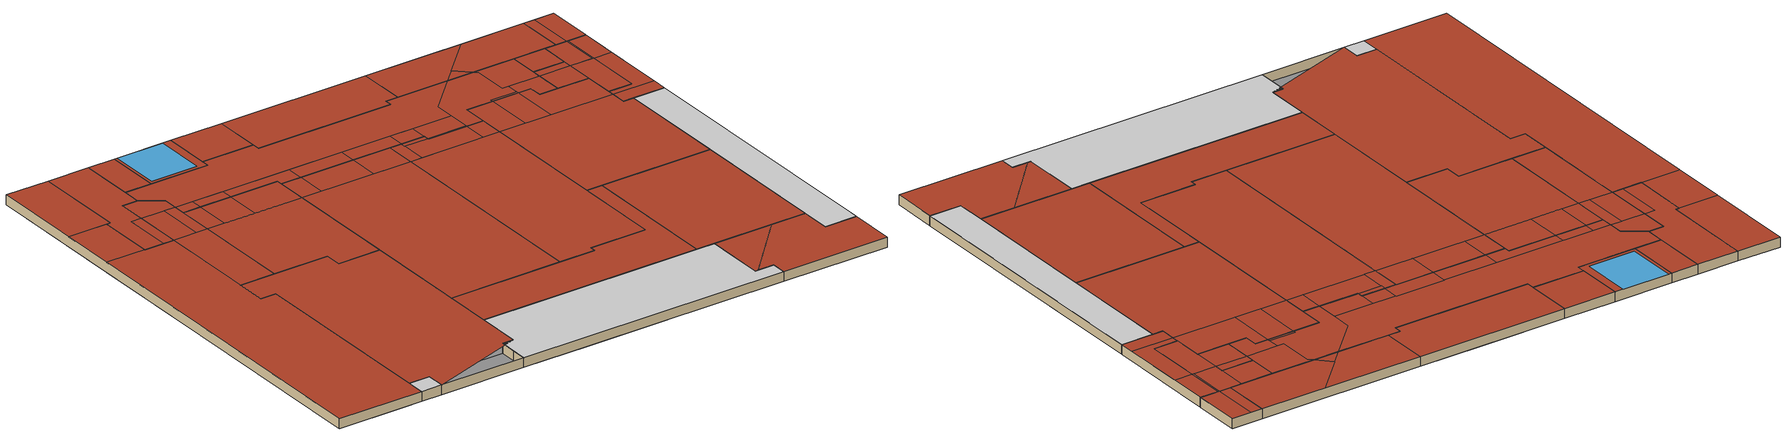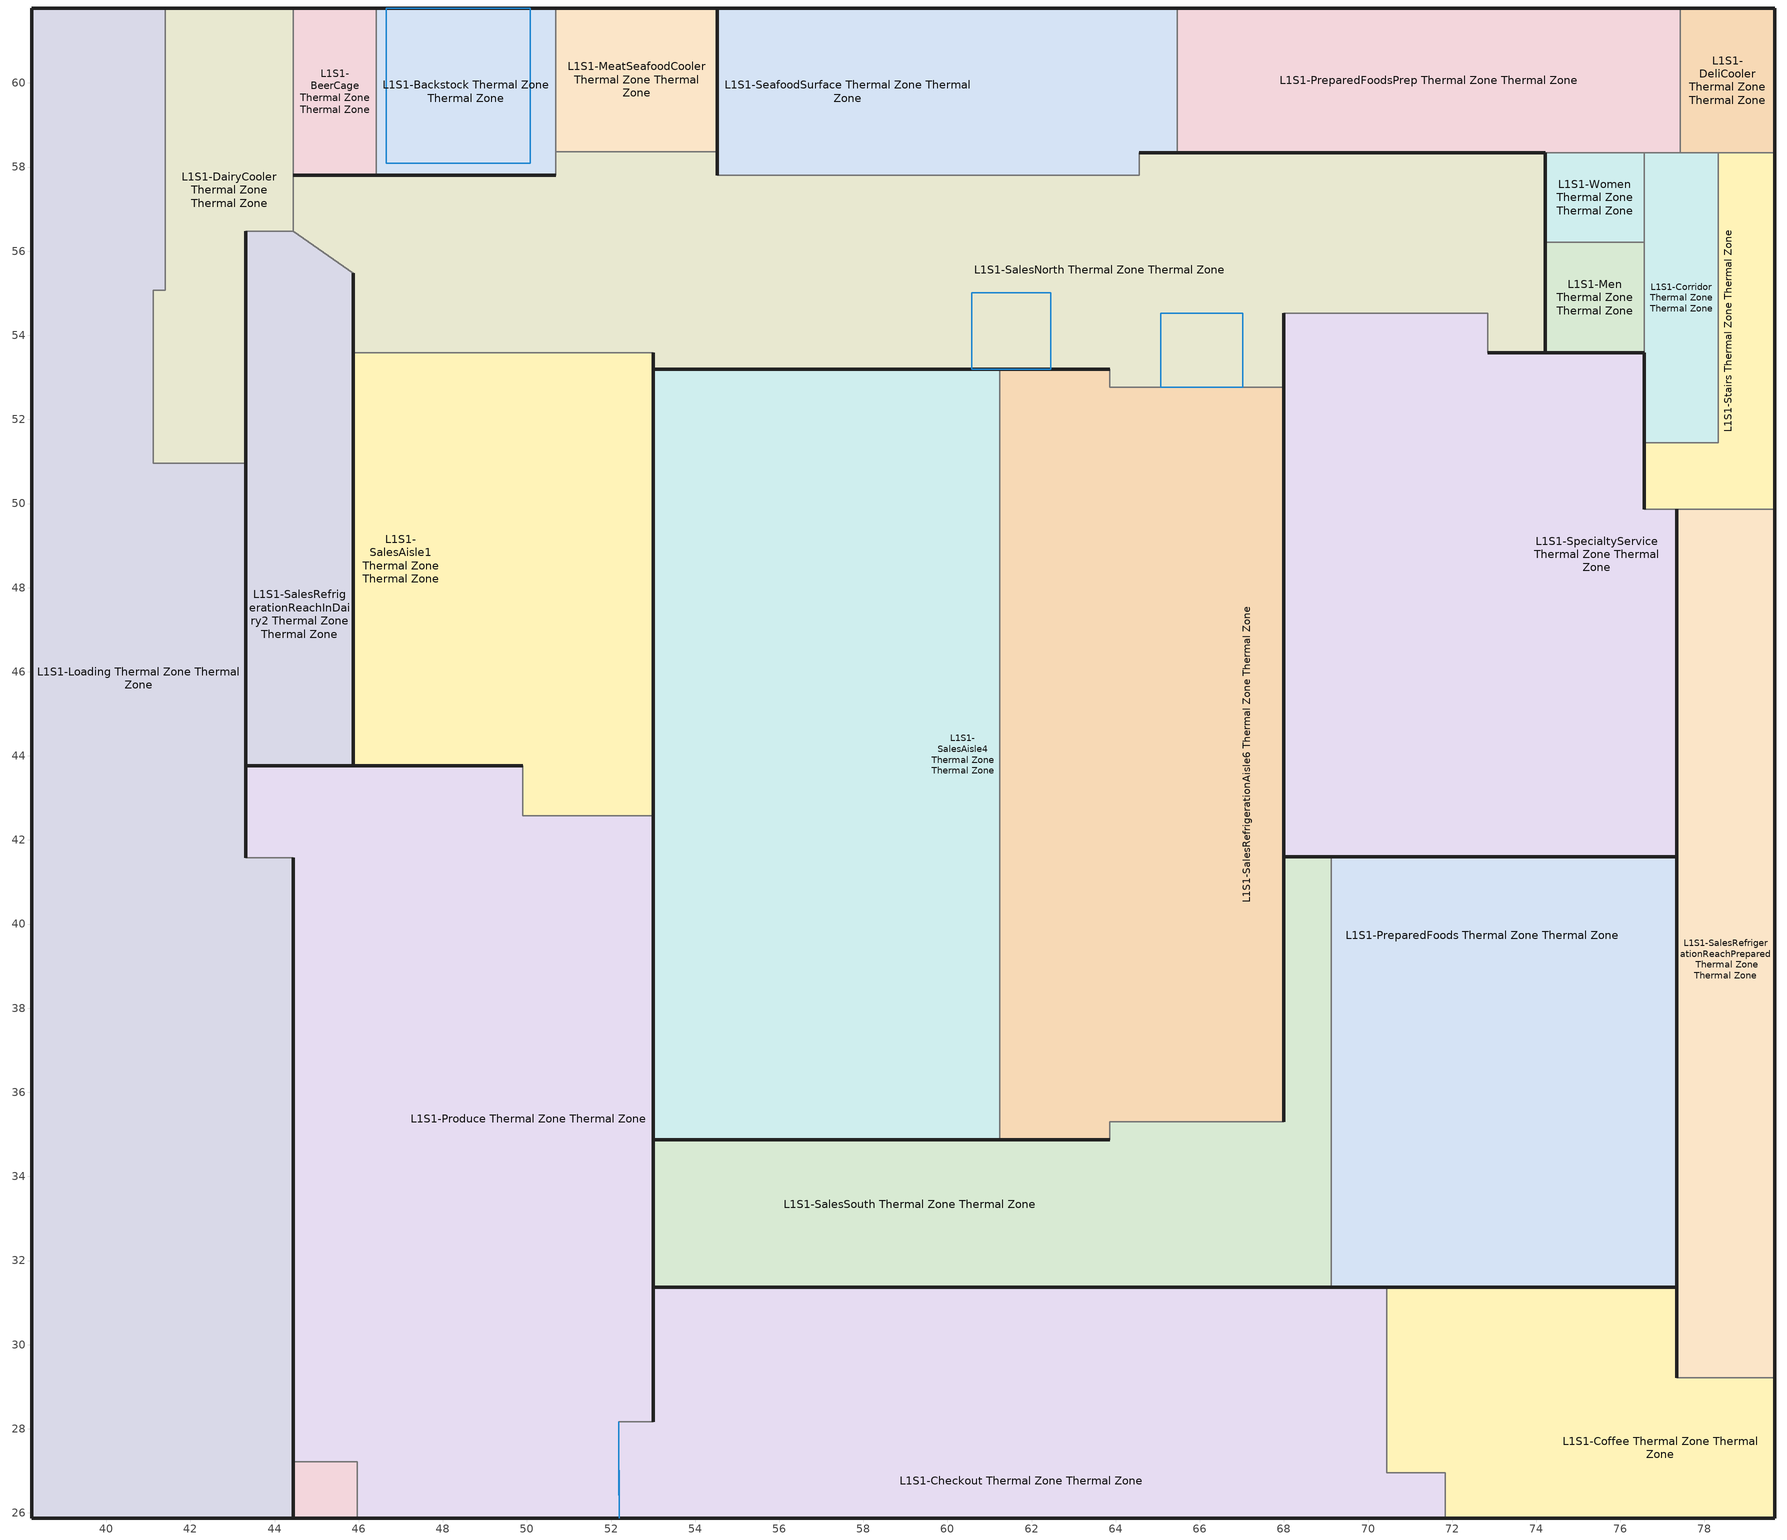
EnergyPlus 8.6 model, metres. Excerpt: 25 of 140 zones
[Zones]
L1S1-Backstock Thermal Zone Thermal Zone
 floor to L1-114-Backstock Thermal Zone Thermal Zone: 50.69,61.78 50.69,57.81 46.42,57.81 46.42,61.78 z2.13
 wall outside: 50.69,61.78 46.42,61.78 / 46.42,57.81 49.53,57.81 50.69,57.81 z2.13:2.82
 wall to L1S1-MeatSeafoodCooler Thermal Zone Thermal Zone: 50.69,58.37 50.69,61.78 z2.13:2.82
 wall to L1S1-BeerCage Thermal Zone Thermal Zone: 46.42,61.78 46.42,57.81 z2.13:2.82
 wall to L1S1-SalesNorth Thermal Zone Thermal Zone: 50.69,57.81 50.69,58.37 z2.13:2.82
 roof outside: 50.69,57.81 50.69,61.78 46.42,61.78 46.42,57.81 z2.82
 skylight: 50.08,58.09 50.08,61.78 46.65,61.78 46.65,58.09 z2.82
L1S1-BeerCage Thermal Zone Thermal Zone
 floor to L1-113-BeerCage Thermal Zone Thermal Zone: 46.42,61.78 46.42,57.81 44.44,57.81 44.44,61.78 z2.13
 wall outside: 44.44,57.81 46.42,57.81 / 46.42,61.78 44.44,61.78 z2.13:2.82
 wall to L1S1-DairyCooler Thermal Zone Thermal Zone: 44.44,61.78 44.44,57.81 z2.13:2.82
 roof outside: 46.42,57.81 46.42,61.78 44.44,61.78 44.44,57.81 z2.82
L1S1-Checkout Thermal Zone Thermal Zone
 floor outside: 52.19,26.95 52.19,25.88 52.18,26.95 z2.13; 57.06,26.95 57.06,25.88 52.19,25.88 52.19,26.95 z2.13; 60.05,31.36 60.05,27.65 57.88,27.65 57.88,31.36 z2.13; 70.44,31.36 70.44,26.95 66.45,26.95 66.45,31.36 z2.13; 66.45,27.65 66.45,26.95 69.19,26.95 69.19,25.88 57.06,25.88 57.06,26.95 55.81,26.95 55.81,27.65 z2.13; 52.18,28.16 52.19,26.95 52.18,26.95 z2.13; 71.84,26.95 71.84,25.88 69.19,25.88 69.19,26.95 z2.13; 64.37,31.36 64.37,27.65 62.21,27.65 62.21,31.36 z2.13; 57.88,31.36 57.88,27.65 55.81,27.65 55.81,31.36 z2.13; 55.81,31.36 55.81,26.95 52.19,26.95 52.18,28.16 53,28.16 53,31.36 z2.13; 62.21,31.36 62.21,27.65 60.05,27.65 60.05,31.36 z2.13; 66.45,31.36 66.45,27.65 64.37,27.65 64.37,31.36 z2.13
 wall outside: 70.44,31.36 69.13,31.36 53,31.36 53,28.16 / 52.19,25.88 71.84,25.88 z2.13:2.82
 wall to L1S1-Produce Thermal Zone Thermal Zone: 53,28.16 52.18,28.16 52.18,26.95 52.19,25.88 z2.13:2.82
 wall to L1S1-Coffee Thermal Zone Thermal Zone: 71.84,25.88 71.84,26.95 70.44,26.95 70.44,31.36 z2.13:2.82
 ceiling to L1S2-Checkout Thermal Zone Thermal Zone: 71.84,25.88 71.84,26.95 70.44,26.95 70.44,31.36 53,31.36 53,28.16 52.18,28.16 52.19,25.88 z2.82; 52.19,25.88 52.18,28.16 52.18,26.95 z2.82
L1S1-Coffee Thermal Zone Thermal Zone
 floor outside: 74.23,29.21 74.23,25.88 71.84,25.88 71.84,29.21 z2.13; 77.34,31.36 77.34,29.21 71.84,29.21 71.84,26.95 70.44,26.95 70.44,31.36 z2.13; 79.67,29.21 79.67,25.88 74.23,25.88 74.23,29.21 z2.13
 wall outside: 77.34,29.21 77.34,31.36 70.44,31.36 / 71.84,25.88 79.67,25.88 79.67,29.21 z2.13:2.82
 wall to L1S1-SalesRefrigerationReachPrepared Thermal Zone Thermal Zone: 79.67,29.21 77.34,29.21 z2.13:2.82
 roof outside: 70.68,26.95 74.82,31.36 70.44,31.36 70.44,26.95 z2.82; 79.67,25.88 79.67,29.21 77.34,29.21 77.34,31.36 74.82,31.36 70.68,26.95 71.84,26.95 71.84,25.88 z2.82
L1S1-Corridor Thermal Zone Thermal Zone
 floor to L1-122-Corridor Thermal Zone Thermal Zone: 78.33,58.34 78.33,51.44 76.57,51.44 76.57,58.34 z2.13
 wall outside: 76.57,53.58 76.57,51.44 z2.13:2.82
 wall to L1S1-PreparedFoodsPrep Thermal Zone Thermal Zone: 77.42,58.34 76.57,58.34 z2.13:2.82
 wall to L1S1-Women Thermal Zone Thermal Zone: 76.57,58.34 76.57,56.22 z2.13:2.82
 wall to L1S1-Men Thermal Zone Thermal Zone: 76.57,56.22 76.57,53.58 z2.13:2.82
 wall to L1S1-Stairs Thermal Zone Thermal Zone: 76.57,51.44 78.33,51.44 78.33,58.34 z2.13:2.82
 wall to L1S1-DeliCooler Thermal Zone Thermal Zone: 78.33,58.34 77.42,58.34 z2.13:2.82
 roof outside: 78.33,55.57 78.33,58.34 78.23,58.34 78.23,55.57 z2.82; 78.33,51.44 78.33,55.57 76.57,55.57 76.57,51.44 z2.82; 78.23,55.57 78.23,58.34 76.57,58.34 76.57,55.57 z2.82
L1S1-DairyCooler Thermal Zone Thermal Zone
 floor to L1-112-DairyCooler Thermal Zone Thermal Zone: 44.44,61.78 44.44,56.48 43.31,56.48 43.31,50.96 41.12,50.96 41.12,55.08 41.4,55.08 41.4,61.78 z2.13
 wall outside: 43.31,50.96 43.31,56.48 / 44.44,61.78 41.4,61.78 z2.13:2.82
 wall to L1S1-Loading Thermal Zone Thermal Zone: 41.4,61.78 41.4,55.08 41.12,55.08 41.12,50.96 43.31,50.96 z2.13:2.82
 wall to L1S1-SalesRefrigerationReachInDairy2 Thermal Zone Thermal Zone: 43.31,56.48 44.44,56.48 z2.13:2.82
 wall to L1S1-SalesNorth Thermal Zone Thermal Zone: 44.44,56.48 44.44,57.81 z2.13:2.82
 roof outside: 43.31,50.96 43.31,54.44 42.55,54.44 42.55,50.96 z2.82; 42.55,50.96 42.55,54.44 43.31,54.44 43.31,56.48 44.44,56.48 44.44,61.78 41.4,61.78 41.4,55.08 41.12,55.08 41.12,50.96 z2.82
L1S1-DeliCooler Thermal Zone Thermal Zone
 floor to L1-119-DeliCooler Thermal Zone Thermal Zone: 79.67,61.78 79.67,58.34 77.42,58.34 77.42,61.78 z2.13
 wall outside: 79.67,58.34 79.67,61.78 77.42,61.78 z2.13:2.82
 wall to L1S1-Stairs Thermal Zone Thermal Zone: 78.33,58.34 79.67,58.34 z2.13:2.82
 wall to L1S1-PreparedFoodsPrep Thermal Zone Thermal Zone: 77.42,61.78 77.42,58.34 z2.13:2.82
 roof outside: 79.67,58.34 79.67,61.78 78.23,61.78 78.23,58.34 z2.82; 78.23,58.34 78.23,61.78 77.42,61.78 77.42,58.34 z2.82
L1S1-Loading Thermal Zone Thermal Zone
 floor outside: 44.44,30.31 44.44,25.88 43.15,25.88 43.15,30.31 z2.13; 41.4,61.78 41.4,55.08 39.75,55.08 39.75,50.96 38.22,50.96 38.22,61.78 z2.13; 40.26,40.72 40.26,33.5 38.22,33.5 38.22,40.72 z2.13; 42.09,33.5 42.09,30.31 43.15,30.31 43.15,25.88 38.22,25.88 38.22,33.5 z2.13; 44.44,33.5 44.44,30.31 42.09,30.31 42.09,33.5 z2.13; 41.12,55.08 41.12,50.96 39.75,50.96 39.75,55.08 z2.13; 44.44,40.72 44.44,33.5 40.26,33.5 40.26,40.72 z2.13; 43.31,50.96 43.31,41.57 44.44,41.57 44.44,40.72 38.22,40.72 38.22,50.96 z2.13
 wall outside: 41.4,61.78 38.22,61.78 38.22,25.88 44.44,25.88 44.44,27.22 44.44,41.57 / 43.31,41.57 43.31,43.77 43.31,50.96 z2.13:2.82
 wall to L1S1-Produce Thermal Zone Thermal Zone: 44.44,41.57 43.31,41.57 z2.13:2.82
 roof outside: 41.4,55.08 41.4,61.78 38.22,61.78 38.22,55.08 z2.82; 44.44,25.88 44.44,41.57 43.31,41.57 43.31,50.96 38.22,50.96 38.22,25.88 z2.82; 41.12,50.96 41.12,55.08 38.22,55.08 38.22,50.96 z2.82
L1S1-MeatSeafoodCooler Thermal Zone Thermal Zone
 floor to L1-115-MeatSeafoodCooler Thermal Zone Thermal Zone: 54.53,61.78 54.53,58.37 50.69,58.37 50.69,61.78 z2.13
 wall outside: 54.53,58.37 54.53,61.78 50.69,61.78 z2.13:2.82
 wall to L1S1-SalesNorth Thermal Zone Thermal Zone: 50.69,58.37 54.53,58.37 z2.13:2.82
 roof outside: 54.53,58.37 54.53,61.78 50.69,61.78 50.69,58.37 z2.82
L1S1-Men Thermal Zone Thermal Zone
 floor to L1-121-Men Thermal Zone Thermal Zone: 76.57,56.22 76.57,53.58 74.22,53.58 74.22,56.22 z2.13
 wall outside: 74.22,56.22 74.22,53.58 76.57,53.58 z2.13:2.82
 wall to L1S1-Women Thermal Zone Thermal Zone: 76.57,56.22 74.22,56.22 z2.13:2.82
 roof outside: 76.57,53.58 76.57,55.57 74.22,55.57 74.22,53.58 z2.82; 76.57,55.57 76.57,56.22 74.22,56.22 74.22,55.57 z2.82
L1S1-PreparedFoods Thermal Zone Thermal Zone
 floor outside: 77.34,41.61 77.34,34.25 76.29,34.25 76.29,41.61 z2.13; 76.29,41.61 76.29,37.86 69.13,37.86 69.13,41.61 z2.13; 76.29,37.86 76.29,34.25 69.13,34.25 69.13,37.86 z2.13; 77.34,34.25 77.34,31.36 69.13,31.36 69.13,34.25 z2.13
 wall outside: 69.13,31.36 70.44,31.36 77.34,31.36 77.34,41.61 69.13,41.61 z2.13:2.82
 wall to L1S1-SalesSouth Thermal Zone Thermal Zone: 69.13,41.61 69.13,31.36 z2.13:2.82
 roof outside: 77.34,31.36 77.34,41.61 69.13,41.61 69.13,31.36 z2.82
L1S1-PreparedFoodsPrep Thermal Zone Thermal Zone
 floor to L1-118-PreparedFoodsPrep Thermal Zone Thermal Zone: 77.42,61.78 77.42,58.34 65.46,58.34 65.46,61.78 z2.13
 wall outside: 77.42,61.78 65.46,61.78 / 65.46,58.34 72.85,58.34 74.22,58.34 z2.13:2.82
 wall to L1S1-SeafoodSurface Thermal Zone Thermal Zone: 65.46,61.78 65.46,58.34 z2.13:2.82
 wall to L1S1-Women Thermal Zone Thermal Zone: 74.22,58.34 76.57,58.34 z2.13:2.82
 roof outside: 77.42,58.34 77.42,61.78 72.67,61.78 70.16,59.29 71.11,58.34 z2.82; 69.2,58.34 72.67,61.78 65.46,61.78 65.46,58.34 z2.82; 71.11,58.34 70.16,59.29 69.2,58.34 z2.82
L1S1-Produce Thermal Zone Thermal Zone
 floor outside: 52.19,26.95 52.19,25.88 52.18,26.95 z2.13; 49.9,43.77 49.9,41.57 43.31,41.57 43.31,43.77 z2.13; 52.18,28.16 52.18,26.95 52.19,25.88 45.97,25.88 45.97,27.22 47.06,28.16 z2.13; 52.18,28.16 52.19,26.95 52.18,26.95 z2.13; 47.06,34.57 47.06,28.16 45.97,27.22 44.44,27.22 44.44,34.57 z2.13; 47.06,41.57 47.06,34.57 44.44,34.57 44.44,41.57 z2.13; 53,42.58 53,28.16 47.06,28.16 47.06,41.57 49.9,41.57 49.9,42.58 z2.13
 wall outside: 44.44,41.57 44.44,27.22 / 49.9,43.77 45.87,43.77 43.31,43.77 43.31,41.57 / 45.97,25.88 52.19,25.88 / 53,28.16 53,31.36 53,34.87 53,42.58 z2.13:2.82
 wall to L1S1-SalesAisle1 Thermal Zone Thermal Zone: 53,42.58 49.9,42.58 49.9,43.77 z2.13:2.82
 wall to L1S1-Shaft Thermal Zone Thermal Zone: 44.44,27.22 45.97,27.22 45.97,25.88 z2.13:2.82
 roof outside: 45.97,25.88 53,28.16 53,42.58 49.9,42.58 49.9,43.77 43.31,43.77 43.31,41.57 44.44,41.57 44.44,27.22 45.97,27.22 z2.82
 skylight: 52.19,25.88 52.18,28.16 52.18,26.95 z2.82
L1S1-SalesAisle1 Thermal Zone Thermal Zone
 floor outside: 53,53.58 53,42.58 51.47,42.58 51.47,53.58 z2.13; 48.13,53.58 48.13,43.77 45.87,43.77 45.87,53.58 z2.13; 49.9,53.58 49.9,43.77 48.13,43.77 48.13,53.58 z2.13; 51.47,53.58 51.47,42.58 49.9,42.58 49.9,53.58 z2.13
 wall outside: 45.87,53.58 45.87,43.77 49.9,43.77 / 53,42.58 53,53.19 53,53.58 z2.13:2.82
 wall to L1S1-SalesNorth Thermal Zone Thermal Zone: 53,53.58 45.87,53.58 z2.13:2.82
 roof outside: 53,50.96 53,53.58 49.47,53.58 49.47,50.96 z2.82; 49.47,50.96 49.47,53.58 47.16,53.58 47.16,50.96 z2.82; 53,42.58 53,50.96 45.87,50.96 45.87,43.77 49.9,43.77 49.9,42.58 z2.82; 47.16,50.96 47.16,53.58 45.87,53.58 45.87,50.96 z2.82
L1S1-SalesAisle4 Thermal Zone Thermal Zone
 floor outside: 54.45,53.19 54.45,34.87 53,34.87 53,53.19 z2.13; 56.1,53.19 56.1,34.87 54.45,34.87 54.45,53.19 z2.13; 61.24,53.19 61.24,34.87 59.49,34.87 59.49,53.19 z2.13; 57.84,53.19 57.84,34.87 56.1,34.87 56.1,53.19 z2.13; 59.49,53.19 59.49,34.87 57.84,34.87 57.84,53.19 z2.13
 wall outside: 61.24,53.19 53,53.19 53,42.58 53,34.87 61.24,34.87 z2.13:2.82
 wall to L1S1-SalesRefrigerationAisle6 Thermal Zone Thermal Zone: 61.24,34.87 61.24,53.19 z2.13:2.82
 roof outside: 61.24,34.87 61.24,50.96 53,50.96 53,34.87 z2.82; 54.48,50.96 54.48,53.19 53,53.19 53,50.96 z2.82; 61.24,50.96 61.24,53.19 58.47,53.19 58.47,50.96 z2.82; 58.47,50.96 58.47,53.19 54.48,53.19 54.48,50.96 z2.82
L1S1-SalesNorth Thermal Zone Thermal Zone
 floor outside: 72.85,58.34 72.85,55.99 65.46,55.99 65.46,58.34 z2.13; 65.46,58.34 65.46,55.99 54.53,55.99 54.53,57.81 64.56,57.81 64.56,58.34 z2.13; 50.69,57.81 50.69,55.99 53,55.99 53,53.58 45.87,53.58 45.87,55.47 49.53,55.47 49.53,57.81 z2.13; 49.53,57.81 49.53,55.47 45.87,55.47 44.44,56.48 44.44,57.81 z2.13; 74.22,58.34 74.22,53.58 72.85,53.58 72.85,54.53 68,54.53 68,52.77 63.86,52.77 63.86,53.19 53,53.19 53,55.99 72.85,55.99 72.85,58.34 z2.13; 54.53,58.37 54.53,55.99 50.69,55.99 50.69,58.37 z2.13
 wall outside: 50.69,57.81 49.53,57.81 46.42,57.81 44.44,57.81 / 45.87,55.47 45.87,53.58 / 53,53.58 53,53.19 61.24,53.19 63.86,53.19 / 68,52.77 68,54.53 / 72.85,53.58 74.22,53.58 74.22,56.22 74.22,58.34 72.85,58.34 65.46,58.34 64.56,58.34 / 54.53,57.81 54.53,58.37 z2.13:2.82
 wall to L1S1-SeafoodSurface Thermal Zone Thermal Zone: 64.56,58.34 64.56,57.81 54.53,57.81 z2.13:2.82
 wall to L1S1-SalesRefrigerationReachInDairy2 Thermal Zone Thermal Zone: 44.44,56.48 45.87,55.47 z2.13:2.82
 wall to L1S1-SalesRefrigerationAisle6 Thermal Zone Thermal Zone: 63.86,53.19 63.86,52.77 68,52.77 z2.13:2.82
 wall to L1S1-SpecialtyService Thermal Zone Thermal Zone: 68,54.53 72.85,54.53 72.85,53.58 z2.13:2.82
 roof outside: 71.89,54.53 71.89,54.7 69.95,54.7 69.95,54.53 z2.82; 74.22,53.58 74.22,55.57 71.89,55.57 71.89,54.53 72.85,54.53 72.85,53.58 z2.82; 62.09,53.19 62.09,54.44 58.47,54.44 58.47,53.19 z2.82; 66.75,54.44 66.75,55.9 69.2,58.34 64.56,58.34 64.56,57.81 54.53,57.81 54.53,58.37 50.69,58.37 50.69,57.81 44.44,57.81 44.44,56.48 45.87,55.47 45.87,54.44 z2.82; 58.47,53.19 58.47,54.44 54.48,54.44 54.48,53.19 z2.82; 74.22,55.57 74.22,58.34 71.11,58.34 71.41,58.03 71.41,55.57 z2.82; 66.75,52.77 66.75,52.83 63.86,52.83 63.86,52.77 z2.82; 66.75,52.83 66.75,54.44 63.84,54.44 63.84,53.19 63.86,53.19 63.86,52.83 z2.82; 47.16,53.58 47.16,54.44 45.87,54.44 45.87,53.58 z2.82; 54.48,53.19 54.48,54.44 49.47,54.44 49.47,53.58 53,53.58 53,53.19 z2.82; 49.47,53.58 49.47,54.44 47.16,54.44 47.16,53.58 z2.82; 68,52.77 68,54.53 69.95,54.53 69.95,54.7 71.89,54.7 71.89,55.57 71.41,55.57 71.41,58.03 71.11,58.34 69.2,58.34 66.75,55.9 66.75,52.77 z2.82; 63.84,53.19 63.84,54.44 62.09,54.44 62.09,53.19 z2.82
 skylight: 67.03,54.53 67.03,52.77 65.07,52.77 65.07,54.53 z2.13; 62.45,55.02 62.45,53.19 60.58,53.19 60.58,55.02 z2.13
L1S1-SalesRefrigerationAisle6 Thermal Zone Thermal Zone
 floor outside: 68,52.77 68,35.3 66.27,35.3 66.27,52.77 z2.13; 63.86,45.13 63.86,41.19 61.24,41.19 61.24,45.13 z2.13; 66.27,50.27 66.27,46.33 63.86,46.33 63.86,50.27 z2.13; 63.86,41.19 63.86,37.32 61.24,37.32 61.24,41.19 z2.13; 63.86,53.19 63.86,49 61.24,49 61.24,53.19 z2.13; 63.86,49 63.86,45.13 61.24,45.13 61.24,49 z2.13; 66.27,52.77 66.27,50.27 63.86,50.27 63.86,52.77 z2.13; 66.27,46.33 66.27,35.3 63.86,35.3 63.86,46.33 z2.13; 63.86,37.32 63.86,34.87 61.24,34.87 61.24,37.32 z2.13
 wall outside: 61.24,34.87 63.86,34.87 / 63.86,53.19 61.24,53.19 / 68,35.3 68,41.61 68,52.77 z2.13:2.82
 wall to L1S1-SalesSouth Thermal Zone Thermal Zone: 63.86,34.87 63.86,35.3 68,35.3 z2.13:2.82
 roof outside: 63.84,52.83 63.84,53.19 62.09,53.19 62.09,52.83 z2.82; 62.09,50.96 62.09,53.19 61.24,53.19 61.24,50.96 z2.82; 63.86,34.87 63.86,35.3 68,35.3 68,50.96 61.24,50.96 61.24,34.87 z2.82; 68,50.96 68,52.77 66.75,52.77 66.75,50.96 z2.82; 66.75,50.96 66.75,52.77 63.86,52.77 63.86,52.83 62.09,52.83 62.09,50.96 z2.82; 63.86,52.83 63.86,53.19 63.84,53.19 63.84,52.83 z2.82
L1S1-SalesRefrigerationReachInDairy2 Thermal Zone Thermal Zone
 floor outside: 44.44,56.48 45.87,55.47 45.87,50.96 43.31,50.96 43.31,56.48 z2.13; 45.87,50.96 45.87,43.77 43.31,43.77 43.31,50.96 z2.13
 wall outside: 43.31,56.48 43.31,50.96 43.31,43.77 45.87,43.77 45.87,53.58 45.87,55.47 z2.13:2.82
 roof outside: 45.87,43.77 45.87,50.96 43.31,50.96 43.31,43.77 z2.82; 45.87,50.96 45.87,54.44 45.04,54.44 45.04,50.96 z2.82; 45.87,54.44 45.87,55.47 44.44,56.48 43.31,56.48 43.31,54.44 z2.82; 45.04,50.96 45.04,54.44 43.31,54.44 43.31,50.96 z2.82
L1S1-SalesRefrigerationReachPrepared Thermal Zone Thermal Zone
 floor outside: 79.67,34.25 79.67,29.21 77.34,29.21 77.34,34.25 z2.13; 79.67,44.08 79.67,34.25 77.34,34.25 77.34,44.08 z2.13; 79.67,49.87 79.67,44.08 77.34,44.08 77.34,49.87 z2.13
 wall outside: 79.67,29.21 79.67,49.87 / 77.34,49.87 77.34,41.61 77.34,31.36 77.34,29.21 z2.13:2.82
 wall to L1S1-Stairs Thermal Zone Thermal Zone: 79.67,49.87 77.34,49.87 z2.13:2.82
 ceiling to L1S2-ReachInPrepared Thermal Zone Thermal Zone: 79.67,29.21 79.67,49.87 77.34,49.87 77.34,29.21 z2.82
L1S1-SalesSouth Thermal Zone Thermal Zone
 floor outside: 69.13,41.61 69.13,31.36 66.45,31.36 66.45,33.28 67.03,33.28 67.03,35.3 68,35.3 68,41.61 z2.13; 65.2,35.3 65.2,33.28 66.45,33.28 66.45,31.36 53,31.36 53,34.87 63.86,34.87 63.86,35.3 z2.13; 67.03,35.3 67.03,33.28 65.2,33.28 65.2,35.3 z2.13
 wall outside: 69.13,41.61 68,41.61 68,35.3 / 63.86,34.87 61.24,34.87 53,34.87 53,31.36 69.13,31.36 z2.13:2.82
 roof outside: 69.13,31.36 69.13,41.61 68,41.61 68,35.3 63.86,35.3 63.86,34.87 53,34.87 53,31.36 z2.82
L1S1-SeafoodSurface Thermal Zone Thermal Zone
 floor outside: 60.74,61.78 60.74,57.81 54.53,57.81 54.53,61.78 z2.13; 65.46,61.78 65.46,58.34 64.56,58.34 64.56,57.81 60.74,57.81 60.74,61.78 z2.13
 wall outside: 64.56,58.34 65.46,58.34 / 65.46,61.78 54.53,61.78 54.53,58.37 54.53,57.81 z2.13:2.82
 roof outside: 64.56,57.81 64.56,58.34 65.46,58.34 65.46,61.78 54.53,61.78 54.53,57.81 z2.82
L1S1-Shaft Thermal Zone Thermal Zone
 floor to L1-Shaft Thermal Zone Thermal Zone: 45.97,27.22 45.97,25.88 44.44,25.88 44.44,27.22 z2.13
 wall outside: 44.44,27.22 44.44,25.88 45.97,25.88 z2.13:2.82
 ceiling to L1S2-Shaft Thermal Zone Thermal Zone: 45.97,25.88 45.97,27.22 44.44,27.22 44.44,25.88 z2.82
L1S1-SpecialtyService Thermal Zone Thermal Zone
 floor outside: 73.55,50.9 73.55,48.46 69.77,48.46 69.77,41.61 68,41.61 68,50.9 z2.13; 76.57,53.58 76.57,49.87 77.34,49.87 77.34,41.61 74.34,41.61 74.34,47.37 73.55,47.37 73.55,50.9 72.85,50.9 72.85,53.58 z2.13; 72.85,54.53 72.85,50.9 68,50.9 68,54.53 z2.13; 73.55,48.46 73.55,47.37 74.34,47.37 74.34,41.61 69.77,41.61 69.77,48.46 z2.13
 wall outside: 76.57,49.87 76.57,51.44 76.57,53.58 74.22,53.58 72.85,53.58 / 68,54.53 68,52.77 68,41.61 69.13,41.61 77.34,41.61 77.34,49.87 z2.13:2.82
 wall to L1S1-Stairs Thermal Zone Thermal Zone: 77.34,49.87 76.57,49.87 z2.13:2.82
 roof outside: 77.34,41.61 77.34,49.87 76.57,49.87 76.57,50.96 68,50.96 68,41.61 z2.82; 76.57,50.96 76.57,53.58 72.85,53.58 72.85,54.53 71.89,54.53 71.89,50.96 z2.82; 71.89,50.96 71.89,54.53 69.95,54.53 69.95,50.96 z2.82; 69.95,50.96 69.95,54.53 68,54.53 68,50.96 z2.82
L1S1-Stairs Thermal Zone Thermal Zone
 floor to L1-123-Stairs Thermal Zone Thermal Zone: 79.67,58.34 79.67,49.87 76.57,49.87 76.57,51.44 78.33,51.44 78.33,58.34 z2.13
 wall outside: 76.57,51.44 76.57,49.87 / 79.67,49.87 79.67,58.34 z2.13:2.82
 roof outside: 79.67,49.87 79.67,50.96 76.57,50.96 76.57,49.87 z2.82; 79.67,55.57 79.67,58.34 78.33,58.34 78.33,55.57 z2.82; 79.67,50.96 79.67,55.57 78.33,55.57 78.33,51.44 76.57,51.44 76.57,50.96 z2.82
L1S1-Women Thermal Zone Thermal Zone
 floor to L1-120-Women Thermal Zone Thermal Zone: 76.57,58.34 76.57,56.22 74.22,56.22 74.22,58.34 z2.13
 wall outside: 74.22,58.34 74.22,56.22 z2.13:2.82
 roof outside: 76.57,56.22 76.57,58.34 74.22,58.34 74.22,56.22 z2.82
[Zone]
L1S1-Backstock Thermal Zone Thermal Zone; L1S1-BeerCage Thermal Zone Thermal Zone; L1S1-Checkout Thermal Zone Thermal Zone; L1S1-Coffee Thermal Zone Thermal Zone; L1S1-Corridor Thermal Zone Thermal Zone; L1S1-DairyCooler Thermal Zone Thermal Zone; L1S1-DeliCooler Thermal Zone Thermal Zone; L1S1-Loading Thermal Zone Thermal Zone; L1S1-MeatSeafoodCooler Thermal Zone Thermal Zone; L1S1-Men Thermal Zone Thermal Zone; L1S1-PreparedFoods Thermal Zone Thermal Zone; L1S1-PreparedFoodsPrep Thermal Zone Thermal Zone; L1S1-Produce Thermal Zone Thermal Zone; L1S1-SalesAisle1 Thermal Zone Thermal Zone; L1S1-SalesAisle4 Thermal Zone Thermal Zone; L1S1-SalesNorth Thermal Zone Thermal Zone; L1S1-SalesRefrigerationAisle6 Thermal Zone Thermal Zone; L1S1-SalesRefrigerationReachInDairy2 Thermal Zone Thermal Zone; L1S1-SalesRefrigerationReachPrepared Thermal Zone Thermal Zone; L1S1-SalesSouth Thermal Zone Thermal Zone; L1S1-SeafoodSurface Thermal Zone Thermal Zone; L1S1-Shaft Thermal Zone Thermal Zone; L1S1-SpecialtyService Thermal Zone Thermal Zone; L1S1-Stairs Thermal Zone Thermal Zone; L1S1-Women Thermal Zone Thermal Zone
